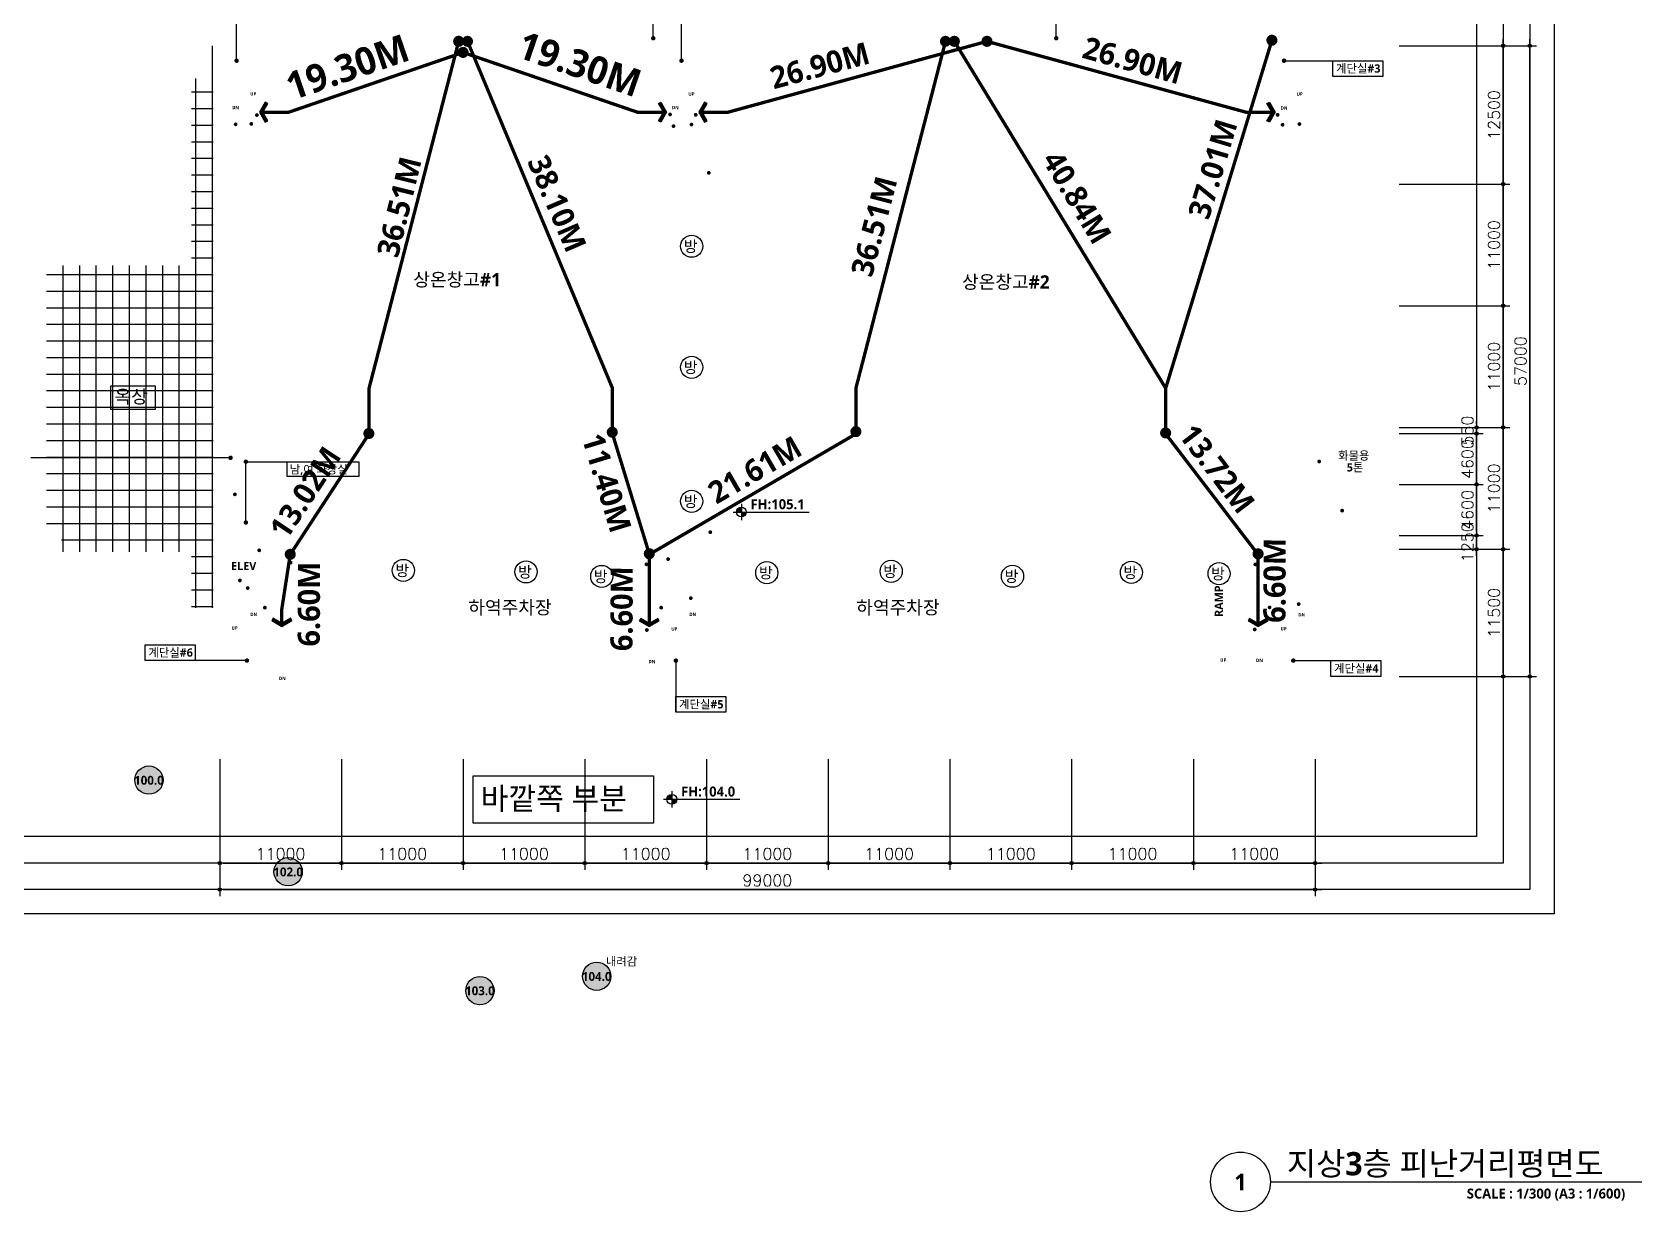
# Model space of a CAD drawing. Header units: millimetres. Extents: x 7833 to 190005487, y 7641 to 455456909.
# Drawn here: x 1074436 to 1219912, y 9520 to 116147 of the extents above; entities that cross this region are included whole.
import ezdxf
from ezdxf.enums import TextEntityAlignment as Align

# ---------------------------------------------------------------- set-up
doc = ezdxf.new("R2010")
doc.units = ezdxf.units.MM
doc.header["$LTSCALE"] = 200
doc.header["$MEASUREMENT"] = 0
doc.header["$PDSIZE"] = -10
doc.linetypes.add('HID', pattern=[2, 1.1, -0.9])
doc.layers.get('0').update_dxf_attribs({"linetype": 'CONTINUOUS'})
doc.layers.get('Defpoints').update_dxf_attribs({"color": 153, "linetype": 'CONTINUOUS'})
for name, color, linetype in [('8', 8, 'CONTINUOUS'), ('A-ANNO-TEXT2', 3, 'CONTINUOUS'), ('A-ANNO-TITL', 7, 'CONTINUOUS'), ('AA-XXXX-TXT1', 2, 'CONTINUOUS'), ('DIM', 1, 'CONTINUOUS'), ('도로레벨', 5, 'CONTINUOUS'), ('피난거리 계단 50', 130, 'HID'), ('피난거리 저면 100', 10, 'HID')]:
    doc.layers.add(name, color=color, linetype=linetype)
doc.layers.add('A-XXXX-SYMB', color=7, linetype='CONTINUOUS', lineweight=25)
doc.layers.add('Defpoint', color=161, linetype='CONTINUOUS', plot=False)
doc.styles.add('SH_대대리576', font='')
doc.styles.get("Standard").update_dxf_attribs({"font": 'SIMPLEX.shx'})
doc.styles.get('SH_대대리576').set_extended_font_data('NanumGothic', bold=True)
doc.dimstyles.new('SHP 600', dxfattribs={"dimscale": 300, "dimtxt": 3.5, "dimasz": 1, "dimexe": 2, "dimexo": 2, "dimgap": 1, "dimtad": 1, "dimdec": 0, "dimzin": 0, "dimdsep": 46, "dimtxsty": 'Standard', "dimblk": 'DIMDOT', "dimcen": 0.09, "dimclrt": 3, "dimadec": 0, "dimazin": 1, "dimtfac": 1, "dimtdec": 0, "dimtix": 1, "dimtmove": 2, "dimatfit": 0, "dimldrblk": 'DIMDOT', "dimfxl": 1, "dimtolj": 1, "dimtzin": 0, "dimarcsym": 0})

# ---------------------------------------------------------------- blocks, each defined once
blk = doc.blocks.new('A$C2E1A0DD2')
at = {"layer": 'A-XXXX-SYMB'}
h = blk.add_hatch(color=256, dxfattribs=at)
h.paths.add_polyline_path([(750, 1200, 0.4142136), (300, 750), (750, 750)])
h.paths.add_polyline_path([(1200, 750), (750, 750), (750, 300, 0.4142136)])
for p, q in [((750, 1500), (750, 0)), ((0, 750), (1500, 750))]:
    blk.add_line(p, q, dxfattribs=at)
blk.add_circle((750, 750), 450, dxfattribs=at)
blk = doc.blocks.new('A$C19A65A13')
at = {"layer": 'A-XXXX-SYMB'}
blk.add_line((1500, 750), (6891, 750), dxfattribs=at)
blk.add_blockref('A$C2E1A0DD2', (0, 0), dxfattribs=at)
blk = doc.blocks.new('DIMDOT')
at = {"color": 0}
blk.add_line((-2, 0), (2, 0), dxfattribs=at)
for radius in [0.5, 0.25]:
    blk.add_circle((0, 0), radius, dxfattribs=at)
blk = doc.blocks.new('*D2030')
at = {"color": 0, "lineweight": -2}
for p, q in [((1197982, 114916), (1207982, 114916)), ((1207382, 102716), (1207382, 114616)), ((1197982, 102416), (1207982, 102416))]:
    blk.add_line(p, q, dxfattribs=at)
at = {"layer": 'Defpoints', "color": 0}
for p in [(1197382, 114916), (1207382, 114916), (1197382, 102416)]:
    blk.add_point(p, dxfattribs=at)
at = {"color": 0, "linetype": 'ByBlock', "lineweight": -2, "xscale": 300, "yscale": 300, "zscale": 300}
for p, rotation in [((1207382, 114916), 90), ((1207382, 102416), 270)]:
    blk.add_blockref('DIMDOT', p, dxfattribs=dict(at, rotation=rotation))
at = {"color": 3, "insert": (1206556, 108666), "char_height": 1050, "attachment_point": 5, "rotation": 90}
blk.add_mtext('\\A1;12500', dxfattribs=at)
blk = doc.blocks.new('*D2031')
at = {"color": 0, "lineweight": -2}
for p, q in [((1197982, 102416), (1207982, 102416)), ((1207382, 91716), (1207382, 102116)), ((1197982, 91416), (1207982, 91416))]:
    blk.add_line(p, q, dxfattribs=at)
at = {"layer": 'Defpoints', "color": 0}
for p in [(1197382, 102416), (1207382, 102416), (1197382, 91416)]:
    blk.add_point(p, dxfattribs=at)
at = {"color": 0, "linetype": 'ByBlock', "lineweight": -2, "xscale": 300, "yscale": 300, "zscale": 300}
for p, rotation in [((1207382, 102416), 90), ((1207382, 91416), 270)]:
    blk.add_blockref('DIMDOT', p, dxfattribs=dict(at, rotation=rotation))
at = {"color": 3, "insert": (1206556, 96916), "char_height": 1050, "attachment_point": 5, "rotation": 90}
blk.add_mtext('\\A1;11000', dxfattribs=at)
blk = doc.blocks.new('*D2032')
at = {"color": 0, "lineweight": -2}
for p, q in [((1197982, 91416), (1207982, 91416)), ((1207382, 80716), (1207382, 91116)), ((1197982, 80416), (1207982, 80416))]:
    blk.add_line(p, q, dxfattribs=at)
at = {"layer": 'Defpoints', "color": 0}
for p in [(1197382, 91416), (1207382, 91416), (1197382, 80416)]:
    blk.add_point(p, dxfattribs=at)
at = {"color": 0, "linetype": 'ByBlock', "lineweight": -2, "xscale": 300, "yscale": 300, "zscale": 300}
for p, rotation in [((1207382, 91416), 90), ((1207382, 80416), 270)]:
    blk.add_blockref('DIMDOT', p, dxfattribs=dict(at, rotation=rotation))
at = {"color": 3, "insert": (1206556, 85916), "char_height": 1050, "attachment_point": 5, "rotation": 90}
blk.add_mtext('\\A1;11000', dxfattribs=at)
blk = doc.blocks.new('*D2033')
at = {"color": 0, "lineweight": -2}
for p, q in [((1197982, 80416), (1207982, 80416)), ((1207382, 69716), (1207382, 80116)), ((1197982, 69416), (1207982, 69416))]:
    blk.add_line(p, q, dxfattribs=at)
at = {"layer": 'Defpoints', "color": 0}
for p in [(1197382, 80416), (1207382, 80416), (1197382, 69416)]:
    blk.add_point(p, dxfattribs=at)
at = {"color": 0, "linetype": 'ByBlock', "lineweight": -2, "xscale": 300, "yscale": 300, "zscale": 300}
for p, rotation in [((1207382, 80416), 90), ((1207382, 69416), 270)]:
    blk.add_blockref('DIMDOT', p, dxfattribs=dict(at, rotation=rotation))
at = {"color": 3, "insert": (1206556, 74916), "char_height": 1050, "attachment_point": 5, "rotation": 90}
blk.add_mtext('\\A1;11000', dxfattribs=at)
blk = doc.blocks.new('*D2034')
at = {"color": 0, "lineweight": -2}
for p, q in [((1197982, 69416), (1207982, 69416)), ((1207382, 58216), (1207382, 69116)), ((1197982, 57916), (1207982, 57916))]:
    blk.add_line(p, q, dxfattribs=at)
at = {"layer": 'Defpoints', "color": 0}
for p in [(1197382, 69416), (1207382, 69416), (1197382, 57916)]:
    blk.add_point(p, dxfattribs=at)
at = {"color": 0, "linetype": 'ByBlock', "lineweight": -2, "xscale": 300, "yscale": 300, "zscale": 300}
for p, rotation in [((1207382, 69416), 90), ((1207382, 57916), 270)]:
    blk.add_blockref('DIMDOT', p, dxfattribs=dict(at, rotation=rotation))
at = {"color": 3, "insert": (1206556, 63666), "char_height": 1050, "attachment_point": 5, "rotation": 90}
blk.add_mtext('\\A1;11500', dxfattribs=at)
blk = doc.blocks.new('*D2035')
at = {"color": 0, "lineweight": -2}
for p, q in [((1197982, 80416), (1205582, 80416)), ((1204982, 80716), (1204982, 81016)), ((1204982, 79866), (1204982, 80416)), ((1197982, 79866), (1205582, 79866)), ((1204982, 79566), (1204982, 79266))]:
    blk.add_line(p, q, dxfattribs=at)
at = {"layer": 'Defpoints', "color": 0}
for p in [(1197382, 80416), (1204982, 80416), (1197382, 79866)]:
    blk.add_point(p, dxfattribs=at)
at = {"color": 0, "linetype": 'ByBlock', "lineweight": -2, "xscale": 300, "yscale": 300, "zscale": 300}
for p, rotation in [((1204982, 80416), 270), ((1204982, 79866), 90)]:
    blk.add_blockref('DIMDOT', p, dxfattribs=dict(at, rotation=rotation))
at = {"color": 3, "insert": (1204156, 80141), "char_height": 1050, "attachment_point": 5, "rotation": 90}
blk.add_mtext('\\A1;550', dxfattribs=at)
blk = doc.blocks.new('*D2036')
at = {"color": 0, "lineweight": -2}
for p, q in [((1197982, 114916), (1210382, 114916)), ((1209782, 58216), (1209782, 114616)), ((1197982, 57916), (1210382, 57916))]:
    blk.add_line(p, q, dxfattribs=at)
at = {"layer": 'Defpoints', "color": 0}
for p in [(1197382, 114916), (1209782, 114916), (1197382, 57916)]:
    blk.add_point(p, dxfattribs=at)
at = {"color": 0, "linetype": 'ByBlock', "lineweight": -2, "xscale": 300, "yscale": 300, "zscale": 300}
for p, rotation in [((1209782, 114916), 90), ((1209782, 57916), 270)]:
    blk.add_blockref('DIMDOT', p, dxfattribs=dict(at, rotation=rotation))
at = {"color": 3, "insert": (1208956, 86416), "char_height": 1050, "attachment_point": 5, "rotation": 90}
blk.add_mtext('\\A1;57000', dxfattribs=at)
blk = doc.blocks.new('*D2037')
at = {"color": 0, "lineweight": -2}
for p, q in [((1197982, 79866), (1205582, 79866)), ((1204982, 75566), (1204982, 79566)), ((1197982, 75266), (1205582, 75266))]:
    blk.add_line(p, q, dxfattribs=at)
at = {"layer": 'Defpoints', "color": 0}
for p in [(1197382, 79866), (1204982, 79866), (1197382, 75266)]:
    blk.add_point(p, dxfattribs=at)
at = {"color": 0, "linetype": 'ByBlock', "lineweight": -2, "xscale": 300, "yscale": 300, "zscale": 300}
for p, rotation in [((1204982, 79866), 90), ((1204982, 75266), 270)]:
    blk.add_blockref('DIMDOT', p, dxfattribs=dict(at, rotation=rotation))
at = {"color": 3, "insert": (1204156, 77566), "char_height": 1050, "attachment_point": 5, "rotation": 90}
blk.add_mtext('\\A1;4600', dxfattribs=at)
blk = doc.blocks.new('*D2038')
at = {"color": 0, "lineweight": -2}
for p, q in [((1197982, 75266), (1205582, 75266)), ((1204982, 70966), (1204982, 74966)), ((1197982, 70666), (1205582, 70666))]:
    blk.add_line(p, q, dxfattribs=at)
at = {"layer": 'Defpoints', "color": 0}
for p in [(1197382, 75266), (1204982, 75266), (1197382, 70666)]:
    blk.add_point(p, dxfattribs=at)
at = {"color": 0, "linetype": 'ByBlock', "lineweight": -2, "xscale": 300, "yscale": 300, "zscale": 300}
for p, rotation in [((1204982, 75266), 90), ((1204982, 70666), 270)]:
    blk.add_blockref('DIMDOT', p, dxfattribs=dict(at, rotation=rotation))
at = {"color": 3, "insert": (1204156, 72966), "char_height": 1050, "attachment_point": 5, "rotation": 90}
blk.add_mtext('\\A1;4600', dxfattribs=at)
blk = doc.blocks.new('*D2039')
at = {"color": 0, "lineweight": -2}
for p, q in [((1197982, 70666), (1205582, 70666)), ((1204982, 70966), (1204982, 71266)), ((1204982, 69416), (1204982, 70666)), ((1197982, 69416), (1205582, 69416)), ((1204982, 69116), (1204982, 68816))]:
    blk.add_line(p, q, dxfattribs=at)
at = {"layer": 'Defpoints', "color": 0}
for p in [(1197382, 70666), (1204982, 70666), (1197382, 69416)]:
    blk.add_point(p, dxfattribs=at)
at = {"color": 0, "linetype": 'ByBlock', "lineweight": -2, "xscale": 300, "yscale": 300, "zscale": 300}
for p, rotation in [((1204982, 70666), 270), ((1204982, 69416), 90)]:
    blk.add_blockref('DIMDOT', p, dxfattribs=dict(at, rotation=rotation))
at = {"color": 3, "insert": (1204156, 70041), "char_height": 1050, "attachment_point": 5, "rotation": 90}
blk.add_mtext('\\A1;1250', dxfattribs=at)
blk = doc.blocks.new('*D2040')
at = {"color": 0, "lineweight": -2}
for p, q in [((1091382, 50445), (1091382, 40445)), ((1102382, 50445), (1102382, 40445)), ((1091682, 41045), (1102082, 41045))]:
    blk.add_line(p, q, dxfattribs=at)
at = {"layer": 'Defpoints', "color": 0}
for p in [(1091382, 51045), (1102382, 51045), (1102382, 41045)]:
    blk.add_point(p, dxfattribs=at)
at = {"color": 0, "linetype": 'ByBlock', "lineweight": -2, "xscale": 300, "yscale": 300, "zscale": 300, "rotation": 180}
blk.add_blockref('DIMDOT', (1091382, 41045), dxfattribs=at)
at = {"color": 0, "linetype": 'ByBlock', "lineweight": -2, "xscale": 300, "yscale": 300, "zscale": 300}
blk.add_blockref('DIMDOT', (1102382, 41045), dxfattribs=at)
at = {"color": 3, "insert": (1096882, 41871), "char_height": 1050, "attachment_point": 5}
blk.add_mtext('\\A1;11000', dxfattribs=at)
blk = doc.blocks.new('*D2041')
at = {"color": 0, "lineweight": -2}
for p, q in [((1102382, 50445), (1102382, 40445)), ((1113382, 50445), (1113382, 40445)), ((1102682, 41045), (1113082, 41045))]:
    blk.add_line(p, q, dxfattribs=at)
at = {"layer": 'Defpoints', "color": 0}
for p in [(1102382, 51045), (1113382, 51045), (1113382, 41045)]:
    blk.add_point(p, dxfattribs=at)
at = {"color": 0, "linetype": 'ByBlock', "lineweight": -2, "xscale": 300, "yscale": 300, "zscale": 300, "rotation": 180}
blk.add_blockref('DIMDOT', (1102382, 41045), dxfattribs=at)
at = {"color": 0, "linetype": 'ByBlock', "lineweight": -2, "xscale": 300, "yscale": 300, "zscale": 300}
blk.add_blockref('DIMDOT', (1113382, 41045), dxfattribs=at)
at = {"color": 3, "insert": (1107882, 41871), "char_height": 1050, "attachment_point": 5}
blk.add_mtext('\\A1;11000', dxfattribs=at)
blk = doc.blocks.new('*D2042')
at = {"color": 0, "lineweight": -2}
for p, q in [((1113382, 50445), (1113382, 40445)), ((1124382, 50445), (1124382, 40445)), ((1113682, 41045), (1124082, 41045))]:
    blk.add_line(p, q, dxfattribs=at)
at = {"layer": 'Defpoints', "color": 0}
for p in [(1113382, 51045), (1124382, 51045), (1124382, 41045)]:
    blk.add_point(p, dxfattribs=at)
at = {"color": 0, "linetype": 'ByBlock', "lineweight": -2, "xscale": 300, "yscale": 300, "zscale": 300, "rotation": 180}
blk.add_blockref('DIMDOT', (1113382, 41045), dxfattribs=at)
at = {"color": 0, "linetype": 'ByBlock', "lineweight": -2, "xscale": 300, "yscale": 300, "zscale": 300}
blk.add_blockref('DIMDOT', (1124382, 41045), dxfattribs=at)
at = {"color": 3, "insert": (1118882, 41871), "char_height": 1050, "attachment_point": 5}
blk.add_mtext('\\A1;11000', dxfattribs=at)
blk = doc.blocks.new('*D2043')
at = {"color": 0, "lineweight": -2}
for p, q in [((1124382, 50445), (1124382, 40445)), ((1135382, 50445), (1135382, 40445)), ((1124682, 41045), (1135082, 41045))]:
    blk.add_line(p, q, dxfattribs=at)
at = {"layer": 'Defpoints', "color": 0}
for p in [(1124382, 51045), (1135382, 51045), (1135382, 41045)]:
    blk.add_point(p, dxfattribs=at)
at = {"color": 0, "linetype": 'ByBlock', "lineweight": -2, "xscale": 300, "yscale": 300, "zscale": 300, "rotation": 180}
blk.add_blockref('DIMDOT', (1124382, 41045), dxfattribs=at)
at = {"color": 0, "linetype": 'ByBlock', "lineweight": -2, "xscale": 300, "yscale": 300, "zscale": 300}
blk.add_blockref('DIMDOT', (1135382, 41045), dxfattribs=at)
at = {"color": 3, "insert": (1129882, 41871), "char_height": 1050, "attachment_point": 5}
blk.add_mtext('\\A1;11000', dxfattribs=at)
blk = doc.blocks.new('*D2044')
at = {"color": 0, "lineweight": -2}
for p, q in [((1135382, 50445), (1135382, 40445)), ((1146382, 50445), (1146382, 40445)), ((1135682, 41045), (1146082, 41045))]:
    blk.add_line(p, q, dxfattribs=at)
at = {"layer": 'Defpoints', "color": 0}
for p in [(1135382, 51045), (1146382, 51045), (1146382, 41045)]:
    blk.add_point(p, dxfattribs=at)
at = {"color": 0, "linetype": 'ByBlock', "lineweight": -2, "xscale": 300, "yscale": 300, "zscale": 300, "rotation": 180}
blk.add_blockref('DIMDOT', (1135382, 41045), dxfattribs=at)
at = {"color": 0, "linetype": 'ByBlock', "lineweight": -2, "xscale": 300, "yscale": 300, "zscale": 300}
blk.add_blockref('DIMDOT', (1146382, 41045), dxfattribs=at)
at = {"color": 3, "insert": (1140882, 41871), "char_height": 1050, "attachment_point": 5}
blk.add_mtext('\\A1;11000', dxfattribs=at)
blk = doc.blocks.new('*D2045')
at = {"color": 0, "lineweight": -2}
for p, q in [((1146382, 50445), (1146382, 40445)), ((1157382, 50445), (1157382, 40445)), ((1146682, 41045), (1157082, 41045))]:
    blk.add_line(p, q, dxfattribs=at)
at = {"layer": 'Defpoints', "color": 0}
for p in [(1146382, 51045), (1157382, 51045), (1157382, 41045)]:
    blk.add_point(p, dxfattribs=at)
at = {"color": 0, "linetype": 'ByBlock', "lineweight": -2, "xscale": 300, "yscale": 300, "zscale": 300, "rotation": 180}
blk.add_blockref('DIMDOT', (1146382, 41045), dxfattribs=at)
at = {"color": 0, "linetype": 'ByBlock', "lineweight": -2, "xscale": 300, "yscale": 300, "zscale": 300}
blk.add_blockref('DIMDOT', (1157382, 41045), dxfattribs=at)
at = {"color": 3, "insert": (1151882, 41871), "char_height": 1050, "attachment_point": 5}
blk.add_mtext('\\A1;11000', dxfattribs=at)
blk = doc.blocks.new('*D2046')
at = {"color": 0, "lineweight": -2}
for p, q in [((1157382, 50445), (1157382, 40445)), ((1168382, 50445), (1168382, 40445)), ((1157682, 41045), (1168082, 41045))]:
    blk.add_line(p, q, dxfattribs=at)
at = {"layer": 'Defpoints', "color": 0}
for p in [(1157382, 51045), (1168382, 51045), (1168382, 41045)]:
    blk.add_point(p, dxfattribs=at)
at = {"color": 0, "linetype": 'ByBlock', "lineweight": -2, "xscale": 300, "yscale": 300, "zscale": 300, "rotation": 180}
blk.add_blockref('DIMDOT', (1157382, 41045), dxfattribs=at)
at = {"color": 0, "linetype": 'ByBlock', "lineweight": -2, "xscale": 300, "yscale": 300, "zscale": 300}
blk.add_blockref('DIMDOT', (1168382, 41045), dxfattribs=at)
at = {"color": 3, "insert": (1162882, 41871), "char_height": 1050, "attachment_point": 5}
blk.add_mtext('\\A1;11000', dxfattribs=at)
blk = doc.blocks.new('*D2047')
at = {"color": 0, "lineweight": -2}
for p, q in [((1168382, 50445), (1168382, 40445)), ((1179382, 50445), (1179382, 40445)), ((1168682, 41045), (1179082, 41045))]:
    blk.add_line(p, q, dxfattribs=at)
at = {"layer": 'Defpoints', "color": 0}
for p in [(1168382, 51045), (1179382, 51045), (1179382, 41045)]:
    blk.add_point(p, dxfattribs=at)
at = {"color": 0, "linetype": 'ByBlock', "lineweight": -2, "xscale": 300, "yscale": 300, "zscale": 300, "rotation": 180}
blk.add_blockref('DIMDOT', (1168382, 41045), dxfattribs=at)
at = {"color": 0, "linetype": 'ByBlock', "lineweight": -2, "xscale": 300, "yscale": 300, "zscale": 300}
blk.add_blockref('DIMDOT', (1179382, 41045), dxfattribs=at)
at = {"color": 3, "insert": (1173882, 41871), "char_height": 1050, "attachment_point": 5}
blk.add_mtext('\\A1;11000', dxfattribs=at)
blk = doc.blocks.new('*D2048')
at = {"color": 0, "lineweight": -2}
for p, q in [((1179382, 50445), (1179382, 40445)), ((1190382, 50445), (1190382, 40445)), ((1179682, 41045), (1190082, 41045))]:
    blk.add_line(p, q, dxfattribs=at)
at = {"layer": 'Defpoints', "color": 0}
for p in [(1179382, 51045), (1190382, 51045), (1190382, 41045)]:
    blk.add_point(p, dxfattribs=at)
at = {"color": 0, "linetype": 'ByBlock', "lineweight": -2, "xscale": 300, "yscale": 300, "zscale": 300, "rotation": 180}
blk.add_blockref('DIMDOT', (1179382, 41045), dxfattribs=at)
at = {"color": 0, "linetype": 'ByBlock', "lineweight": -2, "xscale": 300, "yscale": 300, "zscale": 300}
blk.add_blockref('DIMDOT', (1190382, 41045), dxfattribs=at)
at = {"color": 3, "insert": (1184882, 41871), "char_height": 1050, "attachment_point": 5}
blk.add_mtext('\\A1;11000', dxfattribs=at)
blk = doc.blocks.new('*D2049')
at = {"color": 0, "lineweight": -2}
for p, q in [((1091382, 50445), (1091382, 38045)), ((1190382, 50445), (1190382, 38045)), ((1091682, 38645), (1190082, 38645))]:
    blk.add_line(p, q, dxfattribs=at)
at = {"layer": 'Defpoints', "color": 0}
for p in [(1091382, 51045), (1190382, 51045), (1190382, 38645)]:
    blk.add_point(p, dxfattribs=at)
at = {"color": 0, "linetype": 'ByBlock', "lineweight": -2, "xscale": 300, "yscale": 300, "zscale": 300, "rotation": 180}
blk.add_blockref('DIMDOT', (1091382, 38645), dxfattribs=at)
at = {"color": 0, "linetype": 'ByBlock', "lineweight": -2, "xscale": 300, "yscale": 300, "zscale": 300}
blk.add_blockref('DIMDOT', (1190382, 38645), dxfattribs=at)
at = {"color": 3, "insert": (1140882, 39471), "char_height": 1050, "attachment_point": 5}
blk.add_mtext('\\A1;99000', dxfattribs=at)
blk = doc.blocks.new('A$C0C0E3120')
at = {"layer": '피난거리 저면 100', "linetype": 'HID', "ltscale": 1000}
h = blk.add_hatch(color=256, dxfattribs=at)
h.dxf.hatch_style = 1
h.paths.add_polyline_path([(1503, 1231), (0, 372), (213, 0), (1503, 738), (2794, 0), (3007, 372)])
blk.add_lwpolyline([(1503, 1231), (0, 372), (213, 0), (1503, 738), (2794, 0), (3007, 372), (1503, 1231)], dxfattribs=at)
blk = doc.blocks.new('A$C042448C2')
at = {"layer": '피난거리 계단 50', "linetype": 'HID', "ltscale": 5}
h = blk.add_hatch(color=256, dxfattribs=at)
h.dxf.hatch_style = 1
h.paths.add_polyline_path([(902, 0), (1804, 515), (1676, 739), (902, 296), (128, 739), (0, 515)])
at = {"layer": '피난거리 계단 50', "linetype": 'HID', "ltscale": 5, "elevation": 206000}
blk.add_lwpolyline([(902, 0), (1804, 515), (1676, 739), (902, 296), (128, 739), (0, 515), (902, 0)], dxfattribs=at)
blk = doc.blocks.new('*U1364')
at = {"layer": 'A-ANNO-TITL'}
blk.add_line((0, 0), (5595, 0), dxfattribs=at)
blk.add_circle((-450, 0), 450, dxfattribs=at)
at = {"layer": 'AA-XXXX-TXT1', "style": 'SH_대대리576'}
blk.add_attdef('DWG.TITLE', (250, 100), '', height=350, dxfattribs=at)
at = {"layer": 'AA-XXXX-TXT1', "color": 7, "style": 'SH_대대리576'}
blk.add_attdef('NO1', text='', height=300, dxfattribs=at).set_placement((-450, 0), align=Align.MIDDLE)
at = {"layer": 'AA-XXXX-TXT1', "style": 'SH_대대리576'}
blk.add_attdef('SCALE', text='', height=150, dxfattribs=at).set_placement((5345, -100), align=Align.TOP_RIGHT)

msp = doc.modelspace()

# ---------------------------------------------------------------- hatches: boundary and pattern name
at = {"layer": '도로레벨', "linetype": 'Continuous', "true_color": 0xffffff}
h = msp.add_hatch(color=7, dxfattribs=at)
edge = h.paths.add_edge_path()
edge.add_arc((1084988.1, 48540.7), 1279.4, 0, 360)
h = msp.add_hatch(color=7, dxfattribs=at)
edge = h.paths.add_edge_path()
edge.add_arc((1097569.6, 40254.4), 1279.4, 0, 360)
h = msp.add_hatch(color=7, dxfattribs=at)
edge = h.paths.add_edge_path()
edge.add_arc((1125457.7, 30810.8), 1279.4, 0, 360)
h = msp.add_hatch(color=7, dxfattribs=at)
edge = h.paths.add_edge_path()
edge.add_arc((1114901.4, 29512.7), 1279.4, 0, 360)

# ---------------------------------------------------------------- linework, layer by layer
at = {"elevation": 103000}
for points in [[(1130571, 115598.3), (1130571, 120579.3)], [(1166991.4, 115598.3), (1166991.4, 120579.3)], [(1092912.8, 113570.3), (1092912.8, 116965.3)], [(1133116.8, 113570.3), (1133116.8, 116965.3)], [(1187576.8, 113570.3), (1191992.8, 113570.3)], [(1092363.4, 77673.6), (1074310.5, 77673.6)], [(1093746.4, 71928.9), (1093746.4, 77323.5), (1097471.1, 77323.5)], [(1093842.8, 59345.3), (1089167.8, 59345.3)], [(1132612.8, 59345.3), (1132612.8, 54670.3)], [(1188412.8, 59345.3), (1191812.8, 59345.3)]]:
    msp.add_lwpolyline(points, dxfattribs=at)
at = {"const_width": 200, "elevation": 103000}
for points in [[(1130471, 115598.3, 1), (1130671, 115598.3, 1)], [(1166891.4, 115598.3, 1), (1167091.4, 115598.3, 1)], [(1092812.8, 113570.3, 1), (1093012.8, 113570.3, 1)], [(1133016.8, 113570.3, 1), (1133216.8, 113570.3, 1)], [(1187476.8, 113570.3, 1), (1187676.8, 113570.3, 1)], [(1092263.4, 77673.6, 1), (1092463.4, 77673.6, 1)], [(1093646.4, 77323.5, 1), (1093846.4, 77323.5, 1)], [(1093646.4, 71828.9, 1), (1093846.4, 71828.9, 1)], [(1093742.8, 59345.3, 1), (1093942.8, 59345.3, 1)], [(1132512.8, 59345.3, 1), (1132712.8, 59345.3, 1)], [(1188312.8, 59345.3, 1), (1188512.8, 59345.3, 1)]]:
    msp.add_lwpolyline(points, format="xyb", close=True, dxfattribs=at)
at = {"elevation": 103000}
for points in [[(1191992.8, 113570.3), (1196502.8, 113570.3), (1196502.8, 112140.3), (1191992.8, 112140.3)], [(1081530.6, 84167.5), (1085536.3, 84167.5), (1085536.3, 82041.8), (1081530.6, 82041.8)], [(1097471.1, 77323.5), (1103951.1, 77323.5), (1103951.1, 75988.5), (1097471.1, 75988.5)], [(1084657.8, 60775.3), (1089167.8, 60775.3), (1089167.8, 59345.3), (1084657.8, 59345.3)], [(1191812.8, 59345.3), (1196322.8, 59345.3), (1196322.8, 57915.3), (1191812.8, 57915.3)], [(1132612.8, 56100.3), (1137122.8, 56100.3), (1137122.8, 54670.3), (1132612.8, 54670.3)], [(1114277.5, 48930), (1130575.9, 48930), (1130575.9, 44654), (1114277.5, 44654)]]:
    msp.add_lwpolyline(points, close=True, dxfattribs=at)
at = {"color": 12, "const_width": 168.8, "elevation": 103000}
for points in [[(1092739, 107820, 1), (1092907.7, 107820, 1)], [(1094153.5, 107856.1, 1), (1094322.3, 107856.1, 1)], [(1094665.6, 108658.5, 1), (1094834.3, 108658.5, 1)], [(1131999.2, 108715.9, 1), (1132168, 108715.9, 1)], [(1132314.3, 107654.5, 1), (1132483.1, 107654.5, 1)], [(1186916, 108676.7, 1), (1187084.8, 108676.7, 1)], [(1187360.6, 107780, 1), (1187529.3, 107780, 1)], [(1188882.8, 107843.8, 1), (1189051.5, 107843.8, 1)], [(1190671.9, 77340, 1), (1190840.7, 77340, 1)], [(1192745.2, 72898.9, 1), (1192914, 72898.9, 1)], [(1135639.8, 70948.9, 1), (1135808.6, 70948.9, 1)], [(1094873.6, 69312.4, 1), (1095042.4, 69312.4, 1)], [(1131831.2, 68512.1, 1), (1131999.9, 68512.1, 1)], [(1093124.5, 66591.4, 1), (1093293.2, 66591.4, 1)], [(1093826.9, 65903.1, 1), (1093995.6, 65903.1, 1)], [(1095381.4, 64132.1, 1), (1095550.2, 64132.1, 1)], [(1131200, 64132.1, 1), (1131368.8, 64132.1, 1)], [(1133877.9, 64987, 1), (1134046.6, 64987, 1)], [(1186183.7, 64150.7, 1), (1186352.5, 64150.7, 1)], [(1188813.7, 64454.6, 1), (1188982.4, 64454.6, 1)]]:
    msp.add_lwpolyline(points, format="xyb", close=True, dxfattribs=at)
at = {"color": 12, "const_width": 168.8}
for points in [[(1133938.4, 107803.4, 1), (1134107.2, 107803.4, 1)], [(1134322.1, 108682.4, 1), (1134490.9, 108682.4, 1)], [(1135501.2, 103435.7, 1), (1135670, 103435.7, 1)], [(1092670, 74367.1, 1), (1092838.7, 74367.1, 1)], [(1097709.5, 68208.8, 1), (1097878.2, 68208.8, 1)], [(1129861.6, 68046.6, 1), (1130030.3, 68046.6, 1)], [(1184897, 68037.2, 1), (1185065.7, 68037.2, 1)], [(1129909.1, 62109.4, 1), (1130077.8, 62109.4, 1)], [(1184840.2, 62157.4, 1), (1185008.9, 62157.4, 1)]]:
    msp.add_lwpolyline(points, format="xyb", close=True, dxfattribs=at)
for centre in [(1134042.3, 96798.1, 103000), (1134042.3, 85855.8, 103000), (1134042.3, 73742.3, 103000), (1107978.2, 67496.5, 103000), (1152070.2, 67414.5, 103000), (1119068.6, 67364.3, 103000), (1125912.8, 66950.2, 103000), (1140831.6, 67290.1, 103000), (1163036.1, 66968.6, 103000), (1173782.7, 67318.4, 103000), (1181707.1, 67202.1, 103000)]:
    msp.add_circle(centre, 1000)
at = {"layer": '8'}
for p, q in [((1090731.8, 64116.3, 103000), (1090731.8, 114916.3, 103000)), ((1090781.8, 110716.3, 103000), (1088831.8, 110716.3, 103000)), ((1089231.8, 64116.3, 103000), (1089231.8, 111966.3, 103000)), ((1090781.8, 109216.3, 103000), (1088831.8, 109216.3, 103000)), ((1090781.8, 107716.3, 103000), (1088831.8, 107716.3, 103000)), ((1090781.8, 106216.3, 103000), (1088831.8, 106216.3, 103000)), ((1090781.8, 104716.3, 103000), (1088831.8, 104716.3, 103000)), ((1090781.8, 103216.3, 103000), (1088831.8, 103216.3, 103000)), ((1090781.8, 101716.3, 103000), (1088831.8, 101716.3, 103000)), ((1090781.8, 100216.3, 103000), (1088831.8, 100216.3, 103000)), ((1090781.8, 98716.3, 103000), (1088831.8, 98716.3, 103000)), ((1090781.8, 97216.3, 103000), (1088831.8, 97216.3, 103000)), ((1077231.8, 69166.3, 103000), (1077231.8, 95066.3, 103000)), ((1078731.8, 69166.3, 103000), (1078731.8, 95066.3, 103000)), ((1080231.8, 69166.3, 103000), (1080231.8, 95066.3, 103000)), ((1081731.8, 69166.3, 103000), (1081731.8, 95066.3, 103000)), ((1083231.8, 69166.3, 103000), (1083231.8, 95066.3, 103000)), ((1084731.8, 69166.3, 103000), (1084731.8, 95066.3, 103000)), ((1086231.8, 69166.3, 103000), (1086231.8, 95066.3, 103000)), ((1087731.8, 69166.3, 103000), (1087731.8, 95066.3, 103000)), ((1090781.8, 95716.3, 103000), (1088831.8, 95716.3, 103000)), ((1090781.8, 94216.3, 103000), (1075731.8, 94216.3, 103000)), ((1090781.8, 92716.3, 103000), (1075731.8, 92716.3, 103000)), ((1090781.8, 91216.3, 103000), (1075731.8, 91216.3, 103000)), ((1090781.8, 89716.3, 103000), (1075731.8, 89716.3, 103000)), ((1090781.8, 88216.3, 103000), (1075731.8, 88216.3, 103000)), ((1090781.8, 86716.3, 103000), (1075731.8, 86716.3, 103000)), ((1090781.8, 85216.3, 103000), (1075731.8, 85216.3, 103000)), ((1090781.8, 83716.3, 103000), (1075731.8, 83716.3, 103000)), ((1090781.8, 82216.3, 103000), (1075731.8, 82216.3, 103000)), ((1090781.8, 80716.3, 103000), (1075731.8, 80716.3, 103000)), ((1090781.8, 79216.3, 103000), (1075731.8, 79216.3, 103000)), ((1090781.8, 77716.3, 103000), (1075731.8, 77716.3, 103000)), ((1090781.8, 76216.3, 103000), (1075731.8, 76216.3, 103000)), ((1090781.8, 74716.3, 103000), (1075731.8, 74716.3, 103000)), ((1090781.8, 73216.3, 103000), (1075731.8, 73216.3, 103000)), ((1090781.8, 71716.3, 103000), (1075731.8, 71716.3, 103000)), ((1090781.8, 70216.3, 103000), (1077081.8, 70216.3, 103000)), ((1090781.8, 68716.3, 103000), (1088831.8, 68716.3, 103000)), ((1090781.8, 67216.3, 103000), (1088831.8, 67216.3, 103000)), ((1090781.8, 65716.3, 103000), (1088831.8, 65716.3, 103000)), ((1090781.8, 64216.3, 103000), (1088831.8, 64216.3, 103000))]:
    msp.add_line(p, q, dxfattribs=at)
at = {"layer": 'Defpoint', "elevation": 103000}
for points in [[(1211981.8, 36444.9), (1040781.8, 36444.9), (1040781.8, 165016.3), (1211981.8, 165016.3)], [(1209781.8, 38644.9), (1042981.8, 38644.9), (1042981.8, 162816.3), (1209781.8, 162816.3)], [(1207381.8, 41044.9), (1045381.8, 41044.9), (1045381.8, 160416.3), (1207381.8, 160416.3)], [(1204981.8, 43444.9), (1047781.8, 43444.9), (1047781.8, 158016.3), (1204981.8, 158016.3)]]:
    msp.add_lwpolyline(points, close=True, dxfattribs=at)
at = {"layer": 'DIM', "const_width": 500, "elevation": 103000}
for points in [[(1112728.2, 115320.8, 1), (1113228.2, 115320.8, 1)], [(1113528.2, 115320.8, 1), (1114028.2, 115320.8, 1)], [(1156728.2, 115320.8, 1), (1157228.2, 115320.8, 1)], [(1113128.2, 114320.8, 1), (1113628.2, 114320.8, 1)], [(1104614.3, 79871.1, 1), (1105114.3, 79871.1, 1)], [(1126614.3, 79988.4, 1), (1127114.3, 79988.4, 1)], [(1148631.8, 80041.8, 1), (1149131.8, 80041.8, 1)], [(1176627.5, 79923.2, 1), (1177127.5, 79923.2, 1)], [(1097508.6, 68950.8, 1), (1098008.6, 68950.8, 1)], [(1129960.9, 69003, 1), (1130460.9, 69003, 1)], [(1184981.3, 68994.6, 1), (1185481.3, 68994.6, 1)]]:
    msp.add_lwpolyline(points, format="xyb", close=True, dxfattribs=at)
at = {"layer": 'DIM', "const_width": 500}
for points in [[(1157528.2, 115320.8, 1), (1158028.2, 115320.8, 1)], [(1160478.2, 115320.8, 1), (1160978.2, 115320.8, 1)], [(1186228.2, 115420.8, 1), (1186728.2, 115420.8, 1)]]:
    msp.add_lwpolyline(points, format="xyb", close=True, dxfattribs=at)
at = {"layer": '도로레벨', "color": 7, "linetype": 'Continuous'}
for centre in [(1084988.1, 48540.7, 103000), (1097569.6, 40254.4, 103000), (1125457.7, 30810.8, 103000), (1114901.4, 29512.7, 103000)]:
    msp.add_circle(centre, 1279.4, dxfattribs=at)
at = {"layer": '피난거리 계단 50', "linetype": 'HID', "ltscale": 5, "const_width": 300}
for points in [[(1160731.8, 115316.3), (1137332.5, 108916.3), (1134684.8, 108916.3)], [(1160731.8, 115316.3), (1184131.1, 108916.3), (1186778.8, 108916.3)], [(1113381.8, 114316.3), (1097629.5, 108916.3), (1094981.8, 108916.3)], [(1113381.8, 114316.3), (1129134.1, 108916.3), (1131781.8, 108916.3)]]:
    msp.add_lwpolyline(points, dxfattribs=at)
at = {"layer": '피난거리 저면 100', "linetype": 'HID', "ltscale": 5, "const_width": 300, "elevation": 103000}
for points in [[(1112981.8, 115316.3), (1104881.8, 83966.3), (1104881.8, 79842.2)], [(1113781.8, 115316.3), (1126881.8, 83966.3), (1126881.8, 79842.2)], [(1156981.8, 115316.3), (1148881.8, 83966.3), (1148881.8, 79842.2)], [(1157781.8, 115316.3), (1176881.8, 83966.3), (1176881.4, 79839)], [(1186481.8, 115416.3), (1176881.8, 83966.3), (1176881.4, 79839)], [(1104881.8, 79842.2), (1097762.3, 68946.3)], [(1126881.8, 79842.2), (1130221.8, 68946.3)], [(1148882, 79841.5), (1130221.8, 68946.3)], [(1176881.4, 79839), (1185221.8, 68946.3)], [(1097758.6, 68950.8), (1096985.8, 63936.7), (1096985.8, 62441.3)], [(1130210.9, 69003), (1130210.9, 62416.3)], [(1185231.3, 68994.6), (1185231.3, 62416.3)]]:
    msp.add_lwpolyline(points, dxfattribs=at)

# ---------------------------------------------------------------- block references
at = {"rotation": 270}
for p in [(1094984.8, 109818.4, -206000), (1134687.8, 109818.4, -206000)]:
    msp.add_blockref('A$C042448C2', p, dxfattribs=at)
at = {"xscale": -1}
for p, rotation in [((1131778.8, 109818.4, -206000), 90), ((1186775.8, 109818.4, -206000), 89.99999999999999)]:
    msp.add_blockref('A$C042448C2', p, dxfattribs=dict(at, rotation=rotation))
for p in [(1137778.9, 72026.2, 103000), (1131497.9, 46055.6, 103000)]:
    msp.add_blockref('A$C19A65A13', p)
ref = msp.add_blockref('*U1364', (1186344, 12220.4), dxfattribs=dict(xscale=6, yscale=6, zscale=6))
ref.add_attrib('SCALE', 'SCALE : 1/300 (A3 : 1/600)', dxfattribs={"layer": 'A-ANNO-TITL', "height": 900, "style": 'SH_대대리576'}).set_placement((1218411.8, 11620.4), align=Align.TOP_RIGHT)
ref.add_attrib('DWG.TITLE', '지상3층 피난거리평면도', (1187844, 12820.4), dxfattribs={"layer": 'A-ANNO-TITL', "height": 2100, "style": 'SH_대대리576'})
ref.add_attrib('NO1', '1', dxfattribs={"layer": 'A-ANNO-TITL', "color": 7, "height": 1500, "style": 'SH_대대리576'}).set_placement((1183644, 12220.4), align=Align.MIDDLE)
at = {"layer": '피난거리 저면 100', "xscale": 0.6, "yscale": 0.6, "zscale": 0.6, "rotation": 180}
for p in [(1097899.9, 63180.1), (1131112.9, 63155.1), (1186133.9, 63155.1)]:
    msp.add_blockref('A$C0C0E3120', p, dxfattribs=at)

# ---------------------------------------------------------------- texts
at = {"color": 1, "style": 'SH_대대리576'}
for s, p in [('FH:105.1', (1139360.2, 73482.1, 103000)), ('FH:104.0', (1133079.3, 47511.5, 103000))]:
    msp.add_text(s, height=900, dxfattribs=at).set_placement(p, align=Align.MIDDLE_LEFT)
at = {"layer": 'A-ANNO-TEXT2', "style": 'SH_대대리576'}
for s, height, p in [('계단실#3', 750, (1192281.6, 112490.1, 103000)), ('UP', 300, (1094136.3, 110425.1, 103000)), ('UP', 300, (1133740.7, 110408.2, 103000)), ('UP', 300, (1188713.7, 110404.5, 103000)), ('DN', 300, (1092507.6, 109186.6, 103000)), ('DN', 300, (1132251.4, 109188.5, 103000)), ('DN', 300, (1187266.7, 109144.4, 103000)), ('방', 1000, (1133322.6, 96289.6, 103000)), ('상온창고#1', 1200, (1108877.4, 93182.7, 103000)), ('상온창고#2', 1200, (1158468.6, 92972.9, 103000)), ('방', 1000, (1133322.6, 85347.3, 103000)), ('옥상', 1200, (1081875.1, 82605.7, 103000)), ('화물용', 750, (1192467.8, 77498.1, 103000)), ('5톤', 750, (1193245.2, 76437.8, 103000)), ('남,여 화장실', 750, (1097716.4, 76251.4, 103000)), ('방', 1000, (1133322.6, 73233.8, 103000)), ('ELEV', 750, (1092411, 67520.1, 103000)), ('방', 1000, (1107258.5, 66988, 103000)), ('방', 1000, (1118348.9, 66855.8, 103000)), ('방', 1000, (1125193.1, 66441.7, 103000)), ('방', 1000, (1140112, 66781.6, 103000)), ('방', 1000, (1151350.5, 66906, 103000)), ('방', 1000, (1162316.4, 66460.1, 103000)), ('방', 1000, (1173063, 66809.8, 103000)), ('방', 1000, (1180987.4, 66693.6, 103000)), ('하역주차장', 1200, (1113854.7, 63547.3, 103000)), ('하역주차장', 1200, (1148917.9, 63547.3, 103000)), ('DN', 300, (1094148.8, 63376.5, 103000)), ('DN', 300, (1133821.9, 63381, 103000)), ('DN', 300, (1188866.6, 63333.4, 103000)), ('UP', 300, (1092448.8, 62137.6, 103000)), ('UP', 300, (1132195.1, 62055.3, 103000)), ('UP', 300, (1187259.6, 62068.6, 103000)), ('계단실#6', 750, (1084946.6, 59695.1, 103000)), ('DN', 300, (1130137.5, 59109.6, 103000)), ('UP', 300, (1181803.6, 59239.3, 103000)), ('DN', 300, (1185048.7, 59214.7, 103000)), ('계단실#4', 750, (1192101.6, 58265.1, 103000)), ('DN', 300, (1096730.2, 57584.6, 103000)), ('계단실#5', 750, (1132901.6, 55020.1, 103000)), ('바깥쪽 부분', 2000, (1114968.1, 45877.8, 103000)), ('내려감', 750, (1126284.3, 31782.6, 103000))]:
    msp.add_text(s, height=height, dxfattribs=at).set_placement(p)
msp.add_text('RAMP', height=750, rotation=90, dxfattribs=at).set_placement((1182056.1, 63292.8, 103000))
at = {"layer": 'A-ANNO-TEXT2', "color": 6, "style": 'SH_대대리576'}
for s, p in [('100.0', (1084988.7, 48527.5, 103000)), ('102.0', (1097570.2, 40241.2, 103000)), ('104.0', (1125458.3, 30797.6, 103000)), ('103.0', (1114902, 29499.5, 103000))]:
    msp.add_text(s, height=800, dxfattribs=at).set_placement(p, align=Align.MIDDLE_CENTER)
at = {"layer": '피난거리 계단 50', "linetype": 'HID', "ltscale": 5, "style": 'SH_대대리576'}
for s, height, rotation, p in [('19.30M', 2500, 18.922081, (1097913.2, 109960.4, 103000)), ('19.30M', 2500, 341.077919, (1118095.6, 113950.6, 103000)), ('26.90M', 2000, 15.08009, (1141453, 110982.4, 103000)), ('26.90M', 2000, 344.48612, (1169213.8, 113863.9, 103000))]:
    msp.add_text(s, height=height, rotation=rotation, dxfattribs=at).set_placement(p)
at = {"layer": '피난거리 저면 100', "linetype": 'HID', "ltscale": 5, "style": 'SH_대대리576'}
for s, rotation, p in [('37.01M', 73.326884, (1180764, 99106.7, 103000)), ('36.51M', 76.333648, (1107487.3, 95676.3, 103000)), ('38.10M', 293.2467, (1119153.9, 104479.8, 103000)), ('40.84M', 301.134984, (1165643, 104629.3, 206000)), ('36.51M', 75.296229, (1150323.7, 93918.8, 206000)), ('13.72M', 307.223892, (1177950.1, 79736, 206000)), ('13.02M', 56.621788, (1097412.7, 70159.5, 206000)), ('11.40M', 286.825483, (1124085.7, 79506.2, 103000)), ('21.61M', 30.06261, (1136274.3, 73437.8, 206000)), ('6.60M', 89.783105, (1187704.4, 62760.9, 103000)), ('6.60M', 89.783105, (1100429.8, 60616.6, 103000)), ('6.60M', 89.783105, (1128689.3, 60201, 103000))]:
    msp.add_text(s, height=2000, rotation=rotation, dxfattribs=at).set_placement(p)

# ---------------------------------------------------------------- dimensions: what is measured, and where the dimension line sits
for base, p1, p2, angle, picture, middle in [((1207381.8, 114916.3, 103000), (1197381.8, 102416.3, 103000), (1197381.8, 114916.3, 103000), 270, '*D2030', (1206556.1, 108666.3, 103000)), ((1209781.8, 114916.3, 103000), (1197381.8, 57916.3, 103000), (1197381.8, 114916.3, 103000), 270, '*D2036', (1208956.1, 86416.3, 103000)), ((1207381.8, 102416.3, 103000), (1197381.8, 91416.3, 103000), (1197381.8, 102416.3, 103000), 270, '*D2031', (1206556.1, 96916.3, 103000)), ((1207381.8, 91416.3, 103000), (1197381.8, 80416.3, 103000), (1197381.8, 91416.3, 103000), 270, '*D2032', (1206556.1, 85916.3, 103000)), ((1204981.8, 80416.3, 103000), (1197381.8, 79866.3, 103000), (1197381.8, 80416.3, 103000), 270, '*D2035', (1204156.1, 80141.3, 103000)), ((1207381.8, 80416.3, 103000), (1197381.8, 69416.3, 103000), (1197381.8, 80416.3, 103000), 270, '*D2033', (1206556.1, 74916.3, 103000)), ((1204981.8, 79866.3, 103000), (1197381.8, 75266.3, 103000), (1197381.8, 79866.3, 103000), 270, '*D2037', (1204156.1, 77566.3, 103000)), ((1204981.8, 75266.3, 103000), (1197381.8, 70666.3, 103000), (1197381.8, 75266.3, 103000), 270, '*D2038', (1204156.1, 72966.3, 103000)), ((1204981.8, 70666.3, 103000), (1197381.8, 69416.3, 103000), (1197381.8, 70666.3, 103000), 270, '*D2039', (1204156.1, 70041.3, 103000)), ((1207381.8, 69416.3, 103000), (1197381.8, 57916.3, 103000), (1197381.8, 69416.3, 103000), 270, '*D2034', (1206556.1, 63666.3, 103000)), ((1102381.8, 41044.9, 103000), (1091381.8, 51044.9, 103000), (1102381.8, 51044.9, 103000), 180, '*D2040', (1096881.8, 41870.6, 103000)), ((1190381.8, 38644.9, 103000), (1091381.8, 51044.9, 103000), (1190381.8, 51044.9, 103000), 180, '*D2049', (1140881.8, 39470.6, 103000)), ((1113381.8, 41044.9, 103000), (1102381.8, 51044.9, 103000), (1113381.8, 51044.9, 103000), 180, '*D2041', (1107881.8, 41870.6, 103000)), ((1124381.8, 41044.9, 103000), (1113381.8, 51044.9, 103000), (1124381.8, 51044.9, 103000), 180, '*D2042', (1118881.8, 41870.6, 103000)), ((1135381.8, 41044.9, 103000), (1124381.8, 51044.9, 103000), (1135381.8, 51044.9, 103000), 180, '*D2043', (1129881.8, 41870.6, 103000)), ((1146381.8, 41044.9, 103000), (1135381.8, 51044.9, 103000), (1146381.8, 51044.9, 103000), 180, '*D2044', (1140881.8, 41870.6, 103000)), ((1157381.8, 41044.9, 103000), (1146381.8, 51044.9, 103000), (1157381.8, 51044.9, 103000), 180, '*D2045', (1151881.8, 41870.6, 103000)), ((1168381.8, 41044.9, 103000), (1157381.8, 51044.9, 103000), (1168381.8, 51044.9, 103000), 180, '*D2046', (1162881.8, 41870.6, 103000)), ((1179381.8, 41044.9, 103000), (1168381.8, 51044.9, 103000), (1179381.8, 51044.9, 103000), 180, '*D2047', (1173881.8, 41870.6, 103000)), ((1190381.8, 41044.9, 103000), (1179381.8, 51044.9, 103000), (1190381.8, 51044.9, 103000), 180, '*D2048', (1184881.8, 41870.6, 103000))]:
    dim = msp.add_linear_dim(base=base, p1=p1, p2=p2, angle=angle, dimstyle='SHP 600')
    dim.commit()
    dim.dimension.update_dxf_attribs({"geometry": picture, "text_midpoint": middle})

doc.saveas('drawing.dxf')
